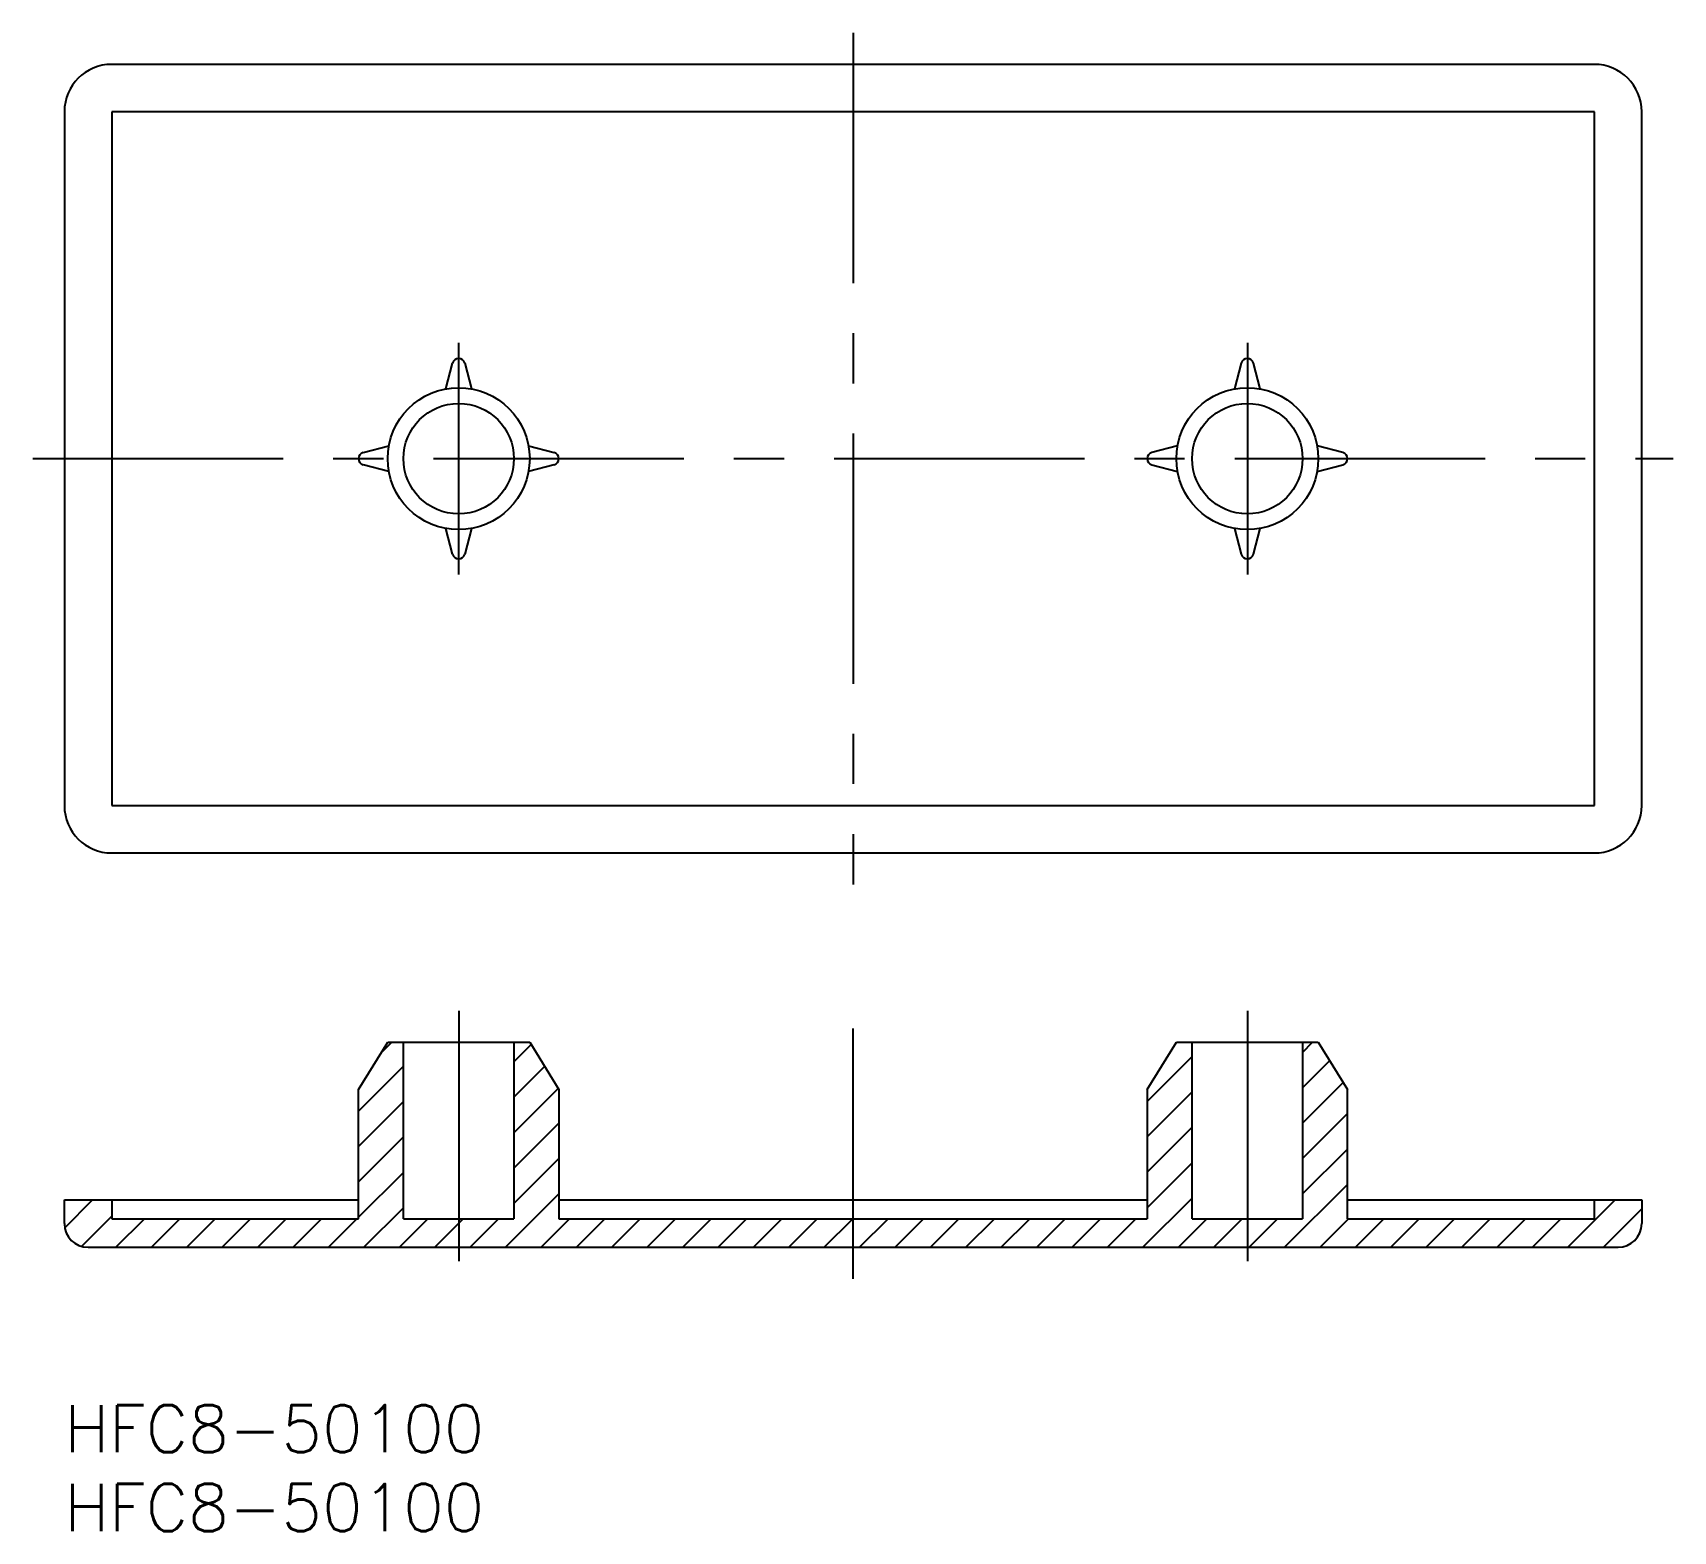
# Model space of a CAD drawing. Extents: x -2 to 102, y -8 to 87.
import ezdxf

# ---------------------------------------------------------------- set-up
doc = ezdxf.new("R2010")
doc.units = 0
doc.header["$LTSCALE"] = 0.5
doc.linetypes.add('CENTER', pattern=[50.8, 31.75, -6.35, 6.35, -6.35])
doc.layers.get('0').update_dxf_attribs({"linetype": 'CONTINUOUS'})
for name, color, linetype in [('MSM_CENTER', 1, 'CENTER'), ('MSM_CONTINUOUS', 7, 'CONTINUOUS'), ('MSM_NARROW', 5, 'CONTINUOUS'), ('MSM_PART_NUMBER', 7, 'CONTINUOUS')]:
    doc.layers.add(name, color=color, linetype=linetype)
doc.styles.get("Standard").update_dxf_attribs({"font": 'txt.shx', "height": 3, "bigfont": 'bigfont.shx'})

# ---------------------------------------------------------------- blocks, each defined once
blk = doc.blocks.new('*U2')
at = {"layer": 'MSM_PART_NUMBER'}
blk.add_text('HFC8-50100', height=3, dxfattribs=at).set_placement((0, -3))
blk = doc.blocks.new('*U3')
at = {"layer": 'MSM_PART_NUMBER'}
blk.add_text('HFC8-50100', height=3, dxfattribs=at).set_placement((0, -8))
blk = doc.blocks.new('*X5')
at = {"color": 0}
for p, q in [((20.06, 22.31), (20.75, 23)), ((78.49, 22.36), (79.13, 23)), ((28.49, 21.75), (29.58, 22.85)), ((68.64, 19.25), (71.49, 22.1)), ((18.64, 18.64), (21.49, 21.49)), ((28.49, 19.51), (30.44, 21.46)), ((78.49, 20.12), (80.21, 21.84)), ((28.49, 17.26), (31.3, 20.07)), ((68.64, 17), (71.49, 19.85)), ((78.49, 17.87), (81.06, 20.45)), ((18.64, 16.39), (21.49, 19.24)), ((28.49, 15.02), (31.34, 17.87)), ((78.49, 15.63), (81.34, 18.48)), ((18.64, 14.15), (21.49, 17)), ((68.64, 14.76), (71.49, 17.61)), ((28.49, 12.77), (31.34, 15.62)), ((78.49, 13.38), (81.34, 16.23)), ((18.64, 11.9), (21.49, 14.75)), ((68.64, 12.51), (71.49, 15.36)), ((77.35, 10), (81.34, 13.99)), ((0.01, 11.24), (1.77, 13)), ((18.98, 10), (21.49, 12.51)), ((27.96, 10), (31.34, 13.38)), ((68.37, 10), (71.49, 13.12)), ((95.31, 10), (98.31, 13)), ((1.08, 10.06), (2.99, 11.97)), ((3.26, 10), (5.06, 11.8)), ((5.51, 10), (7.31, 11.8)), ((7.75, 10), (9.55, 11.8)), ((10, 10), (11.8, 11.8)), ((12.25, 10), (14.05, 11.8)), ((14.49, 10), (16.29, 11.8)), ((16.74, 10), (18.54, 11.8)), ((21.23, 10), (23.03, 11.8)), ((23.47, 10), (24.99, 11.52)), ((24.99, 11.52), (25.27, 11.8)), ((25.72, 10), (27.52, 11.8)), ((30.21, 10), (32.01, 11.8)), ((32.45, 10), (34.25, 11.8)), ((34.7, 10), (36.5, 11.8)), ((36.94, 10), (38.74, 11.8)), ((39.19, 10), (40.99, 11.8)), ((41.43, 10), (43.23, 11.8)), ((43.68, 10), (45.48, 11.8)), ((45.92, 10), (47.72, 11.8)), ((48.17, 10), (49.97, 11.8)), ((50.41, 10), (52.21, 11.8)), ((52.66, 10), (54.46, 11.8)), ((54.9, 10), (56.7, 11.8)), ((57.15, 10), (58.95, 11.8)), ((59.39, 10), (61.19, 11.8)), ((61.64, 10), (63.44, 11.8)), ((63.88, 10), (65.68, 11.8)), ((66.13, 10), (67.93, 11.8)), ((70.62, 10), (72.42, 11.8)), ((72.86, 10), (74.66, 11.8)), ((75.11, 10), (76.91, 11.8)), ((79.6, 10), (81.4, 11.8)), ((81.84, 10), (83.64, 11.8)), ((84.09, 10), (85.89, 11.8)), ((86.33, 10), (88.13, 11.8)), ((88.58, 10), (90.38, 11.8)), ((90.82, 10), (92.62, 11.8)), ((93.07, 10), (94.87, 11.8)), ((97.56, 10), (99.99, 12.43))]:
    blk.add_line(p, q, dxfattribs=at)

msp = doc.modelspace()

# ---------------------------------------------------------------- linework, layer by layer
at = {"layer": 'MSM_CENTER'}
for p, q in [((49.99, 87), (49.99, 33)), ((24.99, 52.65), (24.99, 67.35)), ((74.99, 67.35), (74.99, 52.65)), ((-2.01, 60), (101.99, 60)), ((24.99, 25), (24.99, 7.8)), ((49.99, 8), (49.99, 25)), ((74.99, 25), (74.99, 7.8))]:
    msp.add_line(p, q, dxfattribs=at)
at = {"layer": 'MSM_CONTINUOUS'}
for p, q in [((96.99, 85), (2.99, 85)), ((-0.01, 82), (-0.01, 38)), ((96.99, 82), (2.99, 82)), ((2.99, 82), (2.99, 38)), ((96.99, 38), (96.99, 82)), ((99.99, 38), (99.99, 82)), ((24.17, 64.42), (24.6, 66.05)), ((25.37, 66.05), (25.81, 64.42)), ((74.6, 66.05), (74.17, 64.42)), ((75.81, 64.42), (75.37, 66.05)), ((18.94, 60.39), (20.56, 60.82)), ((29.41, 60.82), (31.04, 60.39)), ((70.56, 60.82), (68.94, 60.39)), ((81.04, 60.39), (79.41, 60.82)), ((20.56, 59.18), (18.94, 59.61)), ((31.04, 59.61), (29.41, 59.18)), ((68.94, 59.61), (70.56, 59.18)), ((79.41, 59.18), (81.04, 59.61)), ((24.6, 53.95), (24.17, 55.58)), ((25.81, 55.58), (25.37, 53.95)), ((74.17, 55.58), (74.6, 53.95)), ((75.37, 53.95), (75.81, 55.58)), ((2.99, 38), (96.99, 38)), ((2.99, 35), (96.99, 35)), ((18.64, 20), (20.49, 23)), ((20.49, 23), (29.49, 23)), ((21.49, 11.8), (21.49, 23)), ((28.49, 23), (28.49, 11.8)), ((29.49, 23), (31.34, 20)), ((68.64, 20), (70.49, 23)), ((70.49, 23), (79.49, 23)), ((71.49, 11.8), (71.49, 23)), ((78.49, 23), (78.49, 11.8)), ((79.49, 23), (81.34, 20)), ((18.64, 11.8), (18.64, 20)), ((31.34, 20), (31.34, 11.8)), ((68.64, 20), (68.64, 11.8)), ((81.34, 11.8), (81.34, 20)), ((-0.01, 13), (18.64, 13)), ((-0.01, 11.5), (-0.01, 13)), ((2.99, 13), (2.99, 11.8)), ((31.34, 13), (68.64, 13)), ((81.34, 13), (99.99, 13)), ((96.99, 11.8), (96.99, 13)), ((99.99, 13), (99.99, 11.5)), ((2.99, 11.8), (18.64, 11.8)), ((21.49, 11.8), (28.49, 11.8)), ((31.34, 11.8), (68.64, 11.8)), ((71.49, 11.8), (78.49, 11.8)), ((81.34, 11.8), (96.99, 11.8)), ((1.49, 10), (98.49, 10))]:
    msp.add_line(p, q, dxfattribs=at)
for centre, radius in [((24.99, 60), 4.5), ((74.99, 60), 4.5), ((24.99, 60), 3.5), ((74.99, 60), 3.5)]:
    msp.add_circle(centre, radius, dxfattribs=at)
for centre, radius, start, end in [((2.99, 82), 3, 90, 180), ((96.99, 82), 3, 0, 90), ((24.99, 65.95), 0.4, 15, 165), ((74.99, 65.95), 0.4, 15, 165), ((19.04, 60), 0.4, 105, 255), ((30.94, 60), 0.4, 285, 75), ((69.04, 60), 0.4, 105, 255), ((80.94, 60), 0.4, 285, 75), ((24.99, 54.05), 0.4, 195, 345), ((74.99, 54.05), 0.4, 195, 345), ((2.99, 38), 3, 180, 270), ((96.99, 38), 3, 270, 0), ((1.49, 11.5), 1.5, 180, 270), ((98.49, 11.5), 1.5, 270, 0)]:
    msp.add_arc(centre, radius, start, end, dxfattribs=at)

# ---------------------------------------------------------------- block references
for name in ['*U2', '*U3']:
    msp.add_blockref(name, (0, 0), dxfattribs=at)
at = {"layer": 'MSM_NARROW', "linetype": 'CONTINUOUS'}
msp.add_blockref('*X5', (0, 0), dxfattribs=at)

doc.saveas('drawing.dxf')
